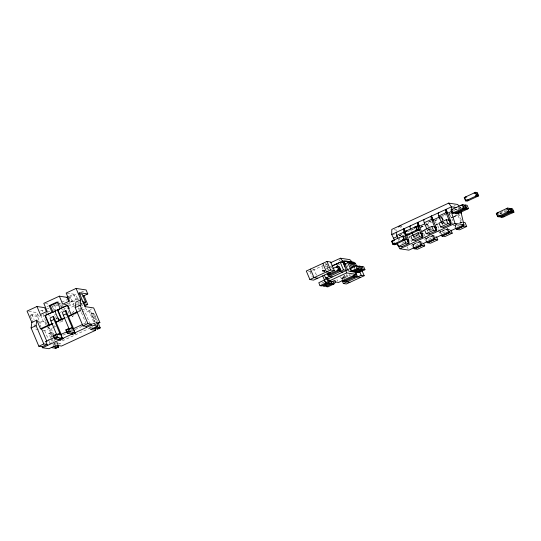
<?xml version="1.0" encoding="UTF-8"?>
<svg xmlns="http://www.w3.org/2000/svg" width="541" height="541" viewBox="0 0 541 541"><rect width="100%" height="100%" fill="white"/><g stroke="black" fill="none" stroke-linecap="round" stroke-linejoin="round"><path stroke-width="0.41" stroke-dasharray="2.71 2.03" d="M427.951 231.494L427.349 230.074L429.182 231.325M442.43 224.806L441.841 223.419L443.661 224.637M401.679 225.597C403.214 226.97 398.291 228.201 399.251 227.234M50.746 338.024L48.812 333.452L49.968 333.628L51.402 337.435M54.188 343.623L54.621 344.854M97.366 321.131L94.039 313.259L92.89 313.083L90.408 314.233L91.557 314.409L95.73 324.58M427.37 230.209L431.711 228.207M445.486 214.263L440.354 216.603L441.916 220.424M441.841 223.521L445.466 221.851M339.065 260.363L340.106 260.221M73.245 315.714L72.142 316.553L75.111 314.855M324.62 271.819L324.005 270.344L323.173 270.858A3.347 3.226 -81.4 0 0 322.179 272.258M339.478 260.126L340.046 259.863M46.945 306.612L48.46 305.915M69.289 296.285L73.84 294.182L76.301 299.998M30.702 315.011L31.946 314.436L36.944 315.193L39.425 314.044M68.937 297.631L75.767 294.473L77.688 294.764M40.589 310.967L42.009 310.311L43.544 310.541M81.116 292.241L83.95 290.93M47.337 308.789L48.852 308.086M51.889 306.686L56.44 304.583M57.197 304.231L60.991 302.48M61.755 302.128L67.064 299.673M67.821 299.322L70.857 297.922L74.502 306.821M77.451 298.476L70.628 301.628L72.548 301.919L79.371 298.767L77.451 298.476L75.767 294.473M30.086 315.295L38.729 316.607L43.693 314.307M53.329 310.162L56.088 308.884L54.398 304.887M60.572 306.815L65.4 304.583L63.378 304.279M66.158 304.231L72.224 301.425L70.208 301.121M67.896 304.962L70.391 305.34L74.185 303.582M85.458 307.633L86.411 309.885L81.441 312.177L77.539 302.926L80.643 301.493M54.188 315.18L55.723 314.477M60.322 312.346L61.857 311.636M74.164 305.956L68.031 308.789L64.812 308.302M74.928 305.597L78.763 303.826M40.663 315.214L43.422 321.753L40.318 323.187L36.944 315.193M46.032 324.958L44.768 321.956L46.188 321.3M79.622 305.854L83.165 304.211M71.973 312.644L73.833 311.785L71.365 311.413M80.068 308.925L83.618 307.288M78.046 311.427L79.568 310.723L80.724 310.892L86.073 323.559M65.387 317.98L66.922 317.276M78.425 311.961L80.724 310.892M60.835 321.449L62.83 320.854L59.726 322.287M47.304 327.954L51.557 325.986M43.07 330.362L44.639 330.598L49.61 328.306L51.145 328.536L52.565 327.88M96.149 324.323L94.912 324.898L88.717 310.23L91.551 308.925M53.275 327.555L55.398 326.568M95.399 322.652L90.252 310.466L85.289 312.759L89.522 322.794M48.812 333.452L51.294 332.302L52.45 332.478L53.715 335.474M49.968 333.628L52.45 332.478M91.557 314.409L94.039 313.259M51.233 336.624L53.059 335.778M92.822 317.405L95.311 316.255M93.39 318.737L95.872 317.594M83.442 324.066L84.917 323.383L85.87 325.635M70.736 330.686L72.271 329.936M63.108 335.116L66.07 333.743M72.264 330.882L74.489 329.854M75.226 329.51L81.901 326.426M49.671 343.562L51.53 342.703M91.882 324.059L95.601 322.335M53.316 344.117L55.804 342.967M62.303 340.904L91.483 327.42L89.874 327.177M58.523 344.245L60.382 343.386L60.95 344.718M308.526 271.366L310.007 271.589L312.076 270.635M312.766 270.311L326.554 263.94L325.073 263.717M325.141 265.266L328.191 263.859M453.784 206.209L455.299 205.512M326.656 268.417L329.692 267.017M323.085 272.042L322.443 270.52L323.87 269.864M326.771 268.519L328.299 267.815M329.063 267.464L331.356 266.402M453.338 210.293L454.406 209.8M399.096 235.666L403.857 233.469M407.616 231.731L411.383 229.993M414.359 228.647L412.141 229.783L415.035 228.444M428.472 222.094L430.744 221.039M454.027 210.314L461.872 206.689M399.116 235.802L403.458 233.8M430.961 221.086L425.895 223.426L427.126 226.375M440.374 216.738L445.439 214.398M457.862 209.583L461.426 207.933M338.199 265.097L339.728 264.387M420.506 227.281L425.449 224.995M426.213 224.643L431.583 222.162M434.646 220.748L440.009 218.266M440.78 217.915L445.378 215.785M450.186 213.567L448.739 214.236L450.24 213.573M419.843 227.619L423.461 225.949M420.776 227.382L425.125 225.374M425.848 225.042L427.295 224.373L428.147 226.645M434.531 221.026L440.32 218.348M450.457 213.668L449.01 214.337L449.862 216.61M408.394 237.513L410.186 236.688M422.372 231.054L424.32 230.155M435.897 224.806L438.379 223.656M451.099 217.78L453.615 216.616M453.994 216.441L457.612 214.77M422.318 231.325L423.772 230.655M438.244 223.967L436.073 224.968L437.284 224.684L439.164 229.107M451.275 217.949L453.446 216.941M454.17 216.61L457.787 214.933L461.743 223.846M424.692 235.795L422.805 231.372L424.252 230.703M453.209 217.326L458.998 214.649L458.741 214.101M414.257 238.121L413.608 236.464L417.212 234.753M428.073 229.742L431.691 228.065M441.821 223.386L445.446 221.709M417.956 234.557L413.601 236.573L414.203 237.851M404.37 242.165L401.476 243.504L401.679 244.038M413.608 236.464L415.231 237.147L418.125 235.808M431.874 229.452L428.979 230.791L428.364 229.316M444.181 223.764L446.352 222.764M352.671 268.099L354.754 267.132M321.733 283.193L323.829 282.219M412.519 246.588L411.701 245.046C415.502 243.741 418.937 240.19 423.089 242.003M425.551 240.569L424.732 239.027C428.533 237.702 431.955 234.199 436.114 235.977M439.481 229.844L440.502 232.184L443.356 232.637L450.592 229.289L446.447 228.992L439.211 232.339L440.022 233.874M455.86 224.643L453.689 225.651L455.096 228.059M459.478 222.973L462.136 222.02L458.998 214.649M420.154 241.414L411.701 245.046M433.199 235.436L424.732 239.027M447.678 228.748L439.211 232.339L437.642 228.654M452.432 222.703L453.689 225.651L457.071 224.359M459.965 223.02L462.136 222.02M422.365 242.334L415.846 245.344L412.999 244.897L420.269 241.577L421.256 243.903M435.39 236.316L428.878 239.325L426.024 238.872L433.3 235.551L434.281 237.884M441.679 235.24L440.536 232.211L447.779 228.863L448.76 231.19M454.893 225.36L457.186 224.515M460.08 223.176L462.251 222.175M342.365 279.359L341.804 278.04L349.648 274.415M342.859 279.528L342.318 278.243L343.386 277.749L345.077 278L343.231 277.377L343.386 277.749M351.339 274.672L343.501 278.297L341.804 278.04M345.077 278L344.008 278.493L342.318 278.243M459.282 225.279L457.835 225.949L455.015 225.523L455.671 227.071M500.08 212.613L505.064 210.307M506.579 210.537L499.451 213.83L500.581 214.006M499.965 214.033L501.034 213.539L500.878 213.174L502.007 213.343M504.712 212.444L506.849 211.457M400.293 226.713L400.698 226.564M333.723 280.745L335.204 280.285L335.319 280.718M458.132 207.845L460.641 208.224M457.152 209.908L455.454 209.651L457.307 210.28M443.708 219.802L441.497 217.577L442.808 220.681M394.213 229.769L397.452 230.256M391.677 234.463L395.85 235.092M399.184 235.599L400.854 235.849M325.215 266.686L329.942 267.396M330.727 267.518L332.302 267.754M326.764 268.985L329.029 269.33M322.849 266.328L322.862 270.175L325.635 270.595M322.443 270.52L324.708 270.865M312.657 269.452L314.145 269.675L316.979 276.39M335.204 280.285L333.574 280.042L333.696 280.475M66.928 293.141L73.84 294.182M69.579 297.726L70.857 297.922M77.539 302.926L79.202 303.176M80.034 303.305L82.53 303.684M59.909 303.819L61.518 304.062M64.731 304.542L66.34 304.786M45.349 303.582L49.961 304.279M55.202 305.009L59.219 305.618M60.024 305.739L63.236 306.22M81.657 309.168L86.411 309.885M88.717 310.23L90.252 310.466M61.708 309.736L64.122 310.101M47.189 311.346L49.88 311.751L43.05 314.909L47.283 324.925M28.714 311.346L37.038 312.603L38.729 316.607M48.812 315.782L50.354 316.012M95.202 323.417L93.742 323.193L94.303 324.526M55.845 318.581L58.32 318.953M90.076 326.933L92.301 327.271M43.422 321.753L38.431 320.996L40.96 326.994M44.768 321.956L46.303 322.193M53.802 325.892L55.344 326.128M38.357 329.645L35.997 329.293L33.366 323.072M56.677 342.825L60.382 343.386M54.316 343.988L55.919 344.232M410.511 229.066L412.141 229.783M434.761 221.127L437.284 224.684M459.803 206.682L461.473 208.353M449.774 214.899L453.013 220.938M425.003 236.532L426.714 240.447M413.689 246.473L411.972 242.551M429.229 226.49L427.079 224.278L428.715 228.153M323.545 270.615L324.336 271.974M447.265 230.534L446.447 228.992M432.786 237.222L431.968 235.687M419.755 243.24L418.944 241.705M408.962 235.856L411.66 241.813M336.942 279.609L337.726 281.029M406.9 246.466L408.09 248.671M422.555 230.824L422.805 231.372M346.774 264.475L348.276 267.944M443.309 221.627L444.256 223.832M430.359 228.762L430.988 230.236M428.837 228.316L429.777 230.527M417.327 234.787L417.956 236.261M415.806 234.334L416.746 236.545M498.45 213.81L498.991 215.095M441.557 217.59L443.194 221.465M440.536 232.211L441.192 233.759M398.595 226.848L398.913 227.592M393.747 241.644L394.288 242.929M347.64 276.931L346.707 274.713L343.136 276.356L344.103 278.642M344.029 274.997L345.28 277.959M340.472 276.667L341.439 278.953M326.872 264.684L328.766 269.161M323.89 270.399L324.512 271.866M322.862 270.175L323.484 271.643M310.007 271.589L312.299 277.012M92.89 313.083L96.426 321.462M91.821 325.675L92.383 327.007M81.346 303.427L82.753 306.761M89.623 327.488L90.185 328.82M78.35 307.836L79.568 310.723M69.167 302.433L70.391 305.34M68.071 310.913L69.478 314.247M64.081 308.221L64.643 309.553M58.759 302.811L59.699 305.036M52.416 306.693L53.951 310.324M55.655 316.647L57.062 319.981M51.145 328.536L53.397 333.871M56.933 342.25L57.901 344.529M57.515 344.475L56.649 342.784M42.009 310.311L42.57 311.643M49.61 328.306L52.903 336.11M54.513 339.917L55.48 342.203M47.608 325.696L52.491 337.253M52.396 339.376L53.295 341.499M51.064 338.781L52.355 341.831M52.998 344.414L53.559 345.746M44.639 330.598L48.879 340.634M49.204 341.405L50.834 345.259M31.946 314.436L34.097 319.521M30.411 316.072L33.042 322.294M442.22 221.154L443.458 224.102M414.609 235.673L415.231 237.147M410.815 229.803L411.437 231.278M399.008 237.614L399.934 239.819M398.298 239.102L398.913 240.576M455.015 225.523L456.151 228.545M447.779 228.863L448.347 230.378M441.767 217.685L442.91 220.708M433.3 235.551L433.868 237.066M426.065 238.899L427.201 241.928M420.269 241.577L420.837 243.092M413.033 244.917L413.885 247.19M354.328 267.126L354.713 268.728"/><path stroke-width="0.81" d="M394.646 240.434L391.677 234.463L391.792 229.398L448.678 203.112L457.578 204.457L459.248 206.128M461.311 211.517L461.236 213.1L463.894 224.725L454.995 223.379L451.221 211.578L451.458 206.838L448.678 203.112M417.733 222.419L422.67 234.341L423.001 236.681L422.48 237.107L419.66 236.681L412.425 240.021L410.788 236.147L418.024 232.799L420.857 233.212L417.544 225.184L417.402 222.5L417.787 222.425L419.363 226.3L424.678 223.846M431.542 216.075L430.961 216.488L431.299 218.828L434.612 226.855L431.779 226.442L424.536 229.79L426.18 233.665L433.415 230.324L436.235 230.75L436.756 230.324L436.222 227.443L431.326 216.102M440.651 226.977L443.471 227.403L450.869 224.021L449.071 220.18L446.251 219.754L439.015 223.102L440.651 226.977L447.894 223.636L450.707 224.062L451.235 223.636L450.694 220.755L445.804 209.414M449.091 220.167L445.777 212.14L445.635 209.455L446.021 209.381L447.603 213.255M38.844 346.254L43.814 343.961L47.081 344.455L42.11 346.747L38.844 346.254L31.101 327.927L31.838 322.422L27.05 311.095L36.984 306.504L44.666 307.667L46.512 312.029M43.814 343.961L36.071 325.635L36.802 320.13L31.838 322.422M85.038 306.632L93.681 307.937L99.875 322.598L96.224 322.051L97.914 326.047L91.571 325.087L91.152 324.086L86.188 326.385L82.922 325.885L75.179 307.559L75.909 302.054L80.873 299.761L76.092 288.434L66.158 293.019L69.539 301.019L62.709 304.177L59.327 296.177L43.807 303.345L47.189 311.346L40.359 314.504L36.984 306.504M91.152 324.086L87.885 323.592L80.142 305.266L80.873 299.761M67.158 331.592L60.707 334.568L62.398 338.571L63.358 338.713L60.254 340.147L59.294 340.005L59.064 339.241A3.652 0.818 65.2 0 0 59.064 339.011M82.705 324.404L73.123 328.833L74.814 332.83L75.774 332.979L72.67 334.412L71.71 334.264L71.473 333.499M320.042 285.689L326.318 282.659A3.347 3.226 -81.4 0 0 327.501 279.535L327.379 279.102L324.417 280.015L318.798 282.747L320.042 285.689L321.672 285.932L327.947 282.909A3.347 3.226 -81.4 0 0 329.131 279.785M98.266 323.254L100.234 327.92L97.752 329.07L97.008 328.644M402.01 246.378L401.49 246.804L398.67 246.378L397.358 243.274M415.765 240.021L415.238 240.447L412.425 240.021M429.513 233.665L428.993 234.091L426.18 233.665M443.992 226.977L443.471 227.403M62.141 337.307A3.652 0.818 65.2 0 1 62.168 337.807L62.134 337.983A3.652 0.818 65.2 0 1 61.87 338.179L58.029 337.598L56.622 334.264L53.518 335.697L56.622 334.264L59.983 334.771A1.616 0.365 65.2 0 0 59.76 333.182L53.992 319.515A3.652 0.818 65.2 0 1 53.545 316.329L50.441 317.763A3.652 0.818 65.2 0 0 50.888 320.948L56.656 334.615L59.76 333.182M74.502 331.254A3.652 0.818 65.2 0 1 74.577 332.066L74.55 332.242A3.652 0.818 65.2 0 1 74.286 332.438L70.445 331.856L69.038 328.529L65.934 329.963L69.038 328.529L72.399 329.036A1.616 0.365 65.2 0 0 72.176 327.44L66.408 313.78A3.652 0.818 65.2 0 1 65.961 310.595L62.857 312.029A3.652 0.818 65.2 0 0 63.304 315.214L69.072 328.874M347.545 269.783L355.904 265.604L357.533 265.847L358.771 268.789L357.141 268.546L350.778 271.359A3.347 3.226 -81.4 0 1 347.775 270.169L345.144 264.224L347.782 262.547L349.412 262.798L351.819 268.356M349.56 263.859L350.879 263.021L352.509 263.264L354.01 266.74M352.658 264.326L353.976 263.487L355.606 263.731L356.505 265.82M332.079 281.097A3.347 3.226 -81.4 0 1 330.882 283.349L324.607 286.378L322.977 286.128L329.253 283.105A3.347 3.226 -81.4 0 0 330.45 280.853M325.614 285.154L326.237 286.622L327.866 286.872L334.142 283.842A3.347 3.226 -81.4 0 0 335.339 281.591M398.933 226.483L399.583 226.138M59.327 296.177L67.016 297.34L68.531 296.637M49.224 305.624L50.374 305.8L53.194 312.468L52.037 312.292L49.224 305.624L57.292 301.898L60.112 308.559L60.687 308.647M50.374 305.8L58.448 302.074M82.807 296.238L87.77 293.946L86.08 289.942L76.092 288.434M52.152 323.748L48.839 324.918L44.903 315.592L52.037 312.292M58.367 318.088L59.348 320.414L58.773 320.333L54.83 311.001L67.821 305.347M60.112 308.559L67.246 305.266L71.189 314.591L71.764 314.679L68.349 316.255M44.903 315.592L55.412 311.089L54.83 311.001M57.596 310.433L59.794 309.411M83.774 303.109L85.634 302.25L82.259 294.25L78.925 293.749M31.101 327.927L36.071 325.635M75.179 307.559L80.142 305.266M50.888 320.948L53.992 319.515M63.304 315.214L66.408 313.78M84.883 305.78L87.716 304.468L83.916 295.467M36.802 320.13L40.46 328.793L48.839 324.918M58.773 320.333L64.562 318.007M71.189 314.591L77.282 311.778M55.939 321.996L59.348 320.414M40.46 328.793L41.616 328.969L53.119 323.653M56.183 322.233L64.622 318.338M68.45 316.566L77.654 312.313M69.694 328.59L72.176 327.44M47.5 345.456L45.809 341.452L54.655 337.368M61.87 338.179L58.766 339.613L54.925 339.031L54.499 337.963L56.359 337.097L58.029 337.598L54.925 339.031L53.518 335.697L54.093 335.785M67.49 332.309L66.509 330.051L65.934 329.963L67.341 333.297L70.445 331.856L68.775 331.363L66.915 332.221L67.341 333.297L71.182 333.878L74.286 332.438M82.922 325.885L87.885 323.592M42.11 346.747L42.536 347.748L59.294 340.005M62.398 338.571L71.71 334.264M74.814 332.83L91.571 325.087M97.394 323.748L99.875 322.598M97.914 326.047L90.462 329.489L95.649 330.274L94.81 328.272M51.354 347.559L55.202 348.14C57.853 347.748 56.94 345.516 58.644 347.139L57.799 345.138M92.951 328.34L96.792 328.921C99.443 328.529 98.536 326.297 100.234 327.92M55.243 347.606L55.581 348.201L58.07 347.052M97.177 328.982L99.659 327.832M58.644 347.139L55.581 348.201M95.649 330.274L61.512 346.051L56.325 345.266L48.873 348.708L42.536 347.748M475.586 192.292L464.185 197.566L465.578 200.867L467.275 201.124L478.677 195.856L477.284 192.549L475.586 192.292L476.986 195.599L478.677 195.856M326.98 261.465L306.294 271.027L309.898 279.555L313.611 280.116L334.297 270.554L330.693 262.027L326.98 261.465L330.585 269.993L334.297 270.554M330.483 262.798L340.397 258.219L349.851 259.646L352.13 261.993M391.677 234.463L451.458 206.838L456.469 207.595M465.578 200.867L476.986 195.599M467.471 200.596L468.547 200.102L468.695 200.468L466.849 199.845L465.781 200.339L464.692 197.763L465.76 197.269L465.605 196.904L466.734 197.073M451.133 209.84L462.535 204.566L464.232 204.823L465.625 208.129L454.224 213.397L452.526 213.147L451.133 209.84L452.262 210.009M397.987 238.365L396.756 235.423L403.992 232.075L405.628 232.792M427.038 229.337L424.259 222.709L431.502 219.369L433.131 220.086M441.517 222.649L438.737 216.021L445.973 212.681L447.61 213.397M331.971 265.962L342.602 261.053L346.132 261.587M332.12 266.05L340.269 262.284L343.292 262.743M343.636 261.276L344.556 260.972A3.347 3.226 -81.4 0 1 347.559 262.162L350.189 268.106M393.314 238.338L397.08 236.6M433.023 219.991L439.847 216.84M447.427 213.337L451.221 211.578M468.526 208.603L466.829 208.346L455.427 213.621L457.118 213.878L468.526 208.603L467.126 205.296L465.436 205.039L464.009 205.702L465.138 205.871M402.944 235.917L391.535 241.185L392.935 244.491L394.632 244.748L406.034 239.48L404.641 236.174L402.944 235.917L404.343 239.223L408.712 240.157L409.057 243.382L405.912 243.031L398.67 246.378M452.526 213.147L463.935 207.872L465.625 208.129M332.668 268.654L337.658 266.348L339.349 266.605L340.749 269.912L329.341 275.186L327.65 274.929L327.089 273.604M419.383 226.442L417.747 225.719L404.573 231.704L405.973 235.01L417.375 229.736L419.072 229.993L417.672 226.686L415.982 226.429L417.375 229.736M309.898 279.555L330.585 269.993M419.072 229.993L407.664 235.267L405.973 235.01M455.623 213.086L456.699 212.593L458.545 213.215L458.389 212.85M327.846 274.395L328.914 273.902L330.767 274.524L330.612 274.159M392.935 244.491L404.343 239.223M327.65 274.929L339.051 269.655L340.749 269.912M324.37 275.092L325.655 278.135L343.481 269.898L346.504 270.351L342.602 261.053L340.397 258.219M346.504 270.351L328.678 278.588L325.655 278.135M357.608 266.713L358.994 266.071L360.624 266.321L361.868 269.256L355.505 272.076A3.347 3.226 -81.4 0 1 353.841 271.9M401.49 246.804L408.888 243.423L407.089 239.582L408.726 243.457M415.238 240.447L422.636 237.066L420.844 233.225L422.48 237.107M428.993 234.091L436.391 230.709L434.592 226.868L436.235 230.75M326.994 277.722L329.056 281.022L346.605 272.914L356.059 274.341L355.478 271.934M396.871 243.917L399.982 248.799L454.995 223.379M360.705 267.18L362.091 266.544L363.721 266.787L364.965 269.729L358.602 272.542A3.347 3.226 -81.4 0 1 356.201 271.954M350.744 271.426A3.347 3.226 -81.4 0 0 352.407 271.609L358.771 268.789M361.868 269.256L360.238 269.012L353.875 271.825A3.347 3.226 -81.4 0 1 351.474 271.237M326.237 286.622L332.512 283.599A3.347 3.226 -81.4 0 0 333.506 282.192M355.309 272.123A3.347 3.226 -81.4 0 0 356.972 272.299L363.336 269.479L364.965 269.729M356.059 274.341L338.51 282.449L329.056 281.022M463.894 224.725L408.881 250.145L399.982 248.799M343.4 280.813L344.468 280.319L346.321 280.941L346.166 280.576M354.098 275.869L353.023 276.363L353.178 276.735L354.876 276.985L354.72 276.62M342.642 280.022L343.204 281.347L354.605 276.072L356.303 276.329L355.464 274.348M427.485 242.686L434.721 239.338L434.153 237.824M441.963 235.991L449.199 232.65L448.631 231.135M456.442 229.303L463.678 225.962L463.11 224.447M413.108 247.46L414.67 248.799L421.912 245.452L424.726 245.878L423.745 243.551M426.139 241.435L427.701 242.781L434.937 239.433L437.757 239.859L436.445 236.755M441.199 235.436L442.18 236.086L449.415 232.745L452.235 233.171L450.923 230.067M455.678 228.748L456.651 229.398L463.894 226.057L466.707 226.483L465.071 222.601L462.954 222.283M356.303 276.329L344.894 281.597L343.204 281.347M342.081 280.475L343.366 283.518L361.192 275.281L364.181 275.734L361.929 270.405M424.726 245.878L417.49 249.225L414.67 248.799M437.757 239.859L430.514 243.207L427.701 242.781M452.235 233.171L444.993 236.512L442.18 236.086M466.707 226.483L459.471 229.824L456.651 229.398M507.647 208.075L496.246 213.35L497.639 216.657L499.336 216.914L510.738 211.639L509.345 208.332L507.647 208.075L509.047 211.382L510.738 211.639M364.181 275.734L346.355 283.971L343.366 283.518M500.29 215.818L500.851 217.137L502.542 217.394L513.95 212.126L512.55 208.819L510.86 208.562L509.433 209.225L509.588 209.59L510.657 209.096L511.745 211.666L510.677 212.16L510.832 212.525L512.523 212.782L512.368 212.417M497.639 216.657L509.047 211.382M510.231 211.436L509.162 211.93L509.318 212.302L507.62 212.045L507.465 211.673L508.533 211.179L507.451 208.61L506.383 209.103L506.227 208.738M501.054 216.61L502.122 216.116L503.969 216.738M500.851 217.137L512.253 211.869L513.95 212.126M400.381 225.813L400.773 225.692M345.374 261.472L346.186 261.222A3.347 3.226 -81.4 0 1 349.188 262.412L349.412 262.798M347.227 261.574L347.647 261.445A3.347 3.226 -81.4 0 1 350.656 262.635L352.685 267.186M349.932 262.162L350.744 261.912A3.347 3.226 -81.4 0 1 353.753 263.102L355.18 266.267M424.306 219.416L423.684 220.43L424.259 222.709M404.039 228.782L403.458 229.201L403.789 231.541L407.082 239.44M498.802 212.863L497.673 212.687L497.828 213.059L496.753 213.553L497.842 216.123L498.91 215.629L500.763 216.251M467.099 209.266L465.402 209.009L465.253 208.637L466.322 208.143L465.233 205.573M458.727 212.721L461.236 213.1M438.778 212.728L438.163 213.736L438.737 216.021M433.125 219.944L431.488 216.062M410.551 225.773L409.929 226.78L410.511 229.066M407.13 231.217L406 231.041L406.156 231.413L405.087 231.906L406.176 234.476L407.245 233.983L409.091 234.605M396.796 232.13L396.181 233.137L396.756 235.423M404.607 240.136L402.917 239.879L402.761 239.514L403.829 239.021L402.741 236.451L401.672 236.944L401.517 236.573M345.259 264.204L343.846 263.988L344.766 266.963M353.219 271.359L351.589 271.109L350.345 268.167L351.197 271.23L352.827 271.474M356.316 271.825L354.686 271.575L354.064 270.108M357.777 272.049L359.407 272.292M354.294 271.697L355.924 271.947M357.391 272.164L359.021 272.414M342.94 272.001L339.917 271.541L339.518 270.595M330.159 272.468L326.446 271.907L322.842 263.379M360.617 277.377L357.628 276.931L355.349 271.535M332.242 276.945L329.219 276.485L328.82 275.531M349.919 282.321L346.93 281.868L346.531 280.921M317.75 278.202L314.037 277.641L310.433 269.114M327.575 283.146L325.946 282.902L324.357 280.184L325.594 283.119L327.224 283.369M330.504 283.592L328.874 283.342L328.096 281.976M333.763 284.086L332.133 283.836L331.342 282.476M328.529 283.565L330.159 283.809M333.418 284.302L331.789 284.059L331.166 282.585M87.77 293.946L79.121 292.634L85.14 306.882M82.306 301.743L85.634 302.25M83.875 303.886L87.716 304.468M95.432 327.197L99.274 327.778M73.123 328.833L73.698 328.921M60.707 334.568L61.289 334.656M45.809 341.452L46.966 341.628M53.843 346.416L57.684 346.997M449.064 220.038L450.694 220.755M434.585 226.726L436.222 227.443M420.83 233.083L422.467 233.8M448.435 232.089L449.415 232.745L448.76 231.19M433.956 238.777L434.937 239.433L434.281 237.884M462.332 224.711L463.894 226.057L463.238 224.501M420.35 244.113L421.912 245.452L421.256 243.903M355.606 263.731L355.376 263.345A3.347 3.226 -81.4 0 0 353.219 262.135M352.509 263.264L352.286 262.879A3.347 3.226 -81.4 0 0 349.276 261.688M345.144 264.224L343.941 262.013M417.578 222.459L419.37 226.3M403.823 228.809L405.317 232.015M512.625 209.996L513.436 211.923M510.86 208.562L512.253 211.869M477.081 193.083L478.17 195.653M477.101 196.146L477.25 196.511L475.559 196.255L475.404 195.889L476.472 195.396L475.383 192.826L474.315 193.32L474.159 192.954M465.436 205.039L466.829 208.346M462.535 204.566L463.935 207.872M464.05 208.42L464.205 208.785L462.508 208.535L462.352 208.163L463.421 207.67L462.339 205.1L461.263 205.594L461.115 205.228M455.495 212.376L455.65 212.741L453.798 212.119L452.729 212.613L451.64 210.043L452.716 209.543L452.56 209.178M449.071 220.18L450.707 224.062M446.251 219.754L447.894 223.636M431.779 226.442L433.415 230.324M417.49 230.283L417.645 230.655L415.955 230.398L415.799 230.026L416.868 229.533L415.779 226.963L414.71 227.457L414.555 227.092M418.024 232.799L419.66 236.681M403.978 228.775L405.351 231.886M404.452 239.771L405.912 243.031M395.897 243.727L396.053 244.092L394.206 243.47L393.138 243.964L392.049 241.387L393.118 240.894L392.962 240.529M362.091 266.544L363.336 269.479M358.994 266.071L360.238 269.012M359.582 271.474L361.192 275.281M355.904 265.604L357.141 268.546M354.051 274.754L354.605 276.072M343.745 261.222L344.982 264.164L344.13 261.107M340.269 262.284L343.481 269.898M339.423 267.781L340.235 269.709M336.705 263.934L337.956 266.889M337.658 266.348L339.051 269.655M339.166 270.202L339.322 270.574L337.625 270.317L337.469 269.945L338.544 269.452L337.456 266.882L336.387 267.376L336.231 267.011M86.188 326.385L86.607 327.379M67.016 297.34L68.856 301.702M68.152 306.125L69.14 308.458M65.961 310.595L73.84 329.253M72.109 333.08L72.67 334.412M67.929 329.361L68.775 331.363M57.894 309.939L61.836 319.271M57.319 309.851L61.255 319.183M53.545 316.329L61.424 334.994M59.693 338.815L60.254 340.147M55.513 335.102L56.359 337.097M45.478 315.673L49.42 325.006M53.654 335.961L54.499 337.963M41.616 328.969L46.648 340.884M412.053 232.745L413.283 235.693M406.244 234.267L408.712 240.157M326.805 277.702L327.379 279.102M322.686 275.815L324.417 280.015M55.202 348.14L55.054 347.579M421.128 243.842L421.696 245.357L414.453 248.704L413.885 247.19M345.685 269.939L346.605 272.914M59.03 339.417A3.652 0.818 65.2 0 1 58.766 339.613M74.171 330.111A3.652 0.818 65.2 0 1 74.415 330.903M61.755 335.846A3.652 0.818 65.2 0 1 61.89 336.252M71.446 333.675A3.652 0.818 65.2 0 1 71.182 333.878"/></g></svg>
